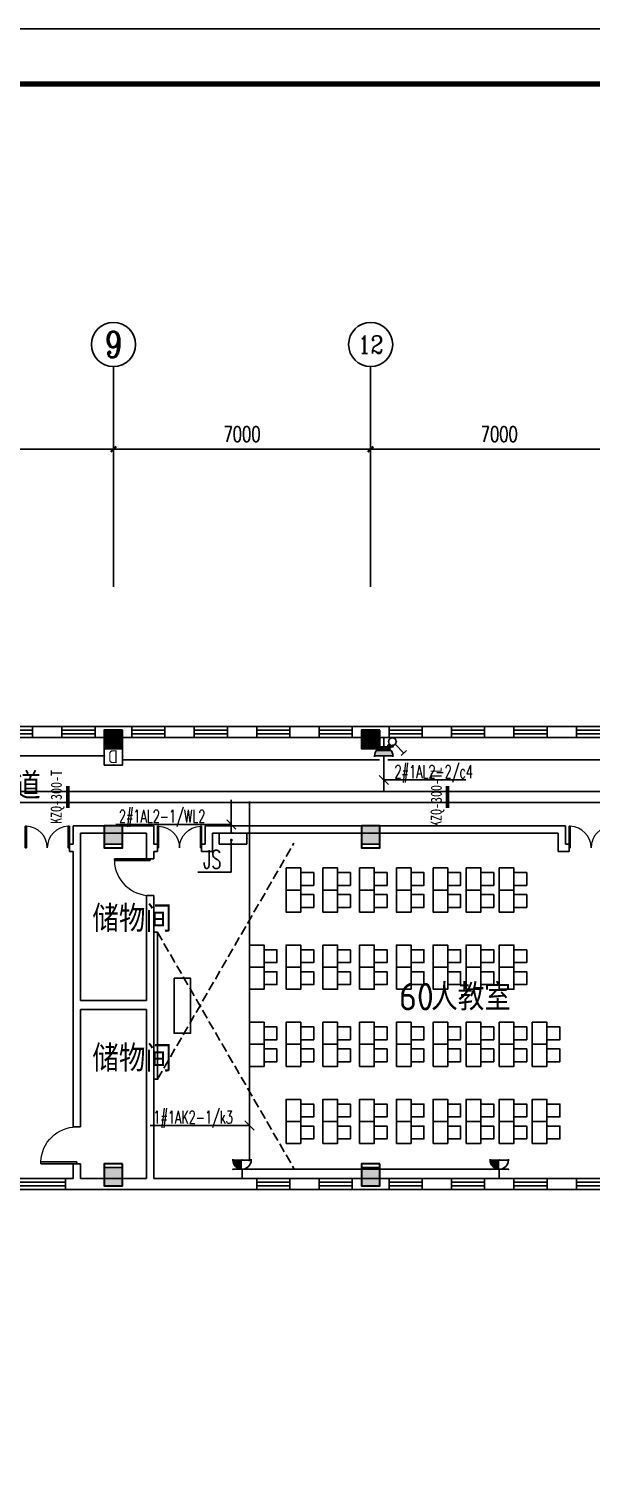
# Model space of a CAD drawing. Extents: x 0 to 302064749, y -59725395 to 1524223.
# Drawn here: x 2085308 to 2100608, y 1356080 to 1395423 of the extents above; entities that cross this region are included whole.
import ezdxf
from ezdxf.enums import TextEntityAlignment as Align

# ---------------------------------------------------------------- set-up
doc = ezdxf.new("R2010")
doc.units = 0
doc.header["$LTSCALE"] = 1000
doc.linetypes.add('DASH', pattern=[0.35, 0.25, -0.1])
for name, color, linetype in [('0-底图', 7, 'Continuous'), ('AXIS', 3, 'Continuous'), ('AXIS_TEXT', 7, 'Continuous'), ('BTTK', 7, 'Continuous'), ('CABLETRAY', 4, 'Continuous'), ('COLU', 7, 'Continuous'), ('COLU_HATCH', 251, 'Continuous'), ('DIM-照明', 3, 'Continuous'), ('DOOR_FIRE', 4, 'Continuous'), ('EQUIP-插座', 3, 'Continuous'), ('EQUIP-消防', 3, 'Continuous'), ('EQUIP-照明', 3, 'Continuous'), ('EQUIP-箱柜', 3, 'Continuous'), ('PUB_TEXT', 7, 'Continuous'), ('PUB_TITLE', 4, 'Continuous'), ('TEL_LEAD', 3, 'Continuous'), ('TEXT', 7, 'Continuous'), ('WALL', 2, 'Continuous'), ('WINDOW', 4, 'Continuous'), ('WIRE-照明', 6, 'Continuous'), ('家具', 8, 'Continuous'), ('抗震支吊架', 2, 'Continuous'), ('排水', 153, 'Continuous')]:
    doc.layers.add(name, color=color, linetype=linetype)
doc.layers.add('砼柱', color=2, linetype='Continuous', lineweight=35)
doc.styles.add('_TCH_AXIS', font='COMPLEX', dxfattribs={"bigfont": 'GBCBIG'})
doc.styles.add('_TEL_DIM', font='simplex.shx', dxfattribs={"width": 0.8, "height": 3.5, "bigfont": 'gbcbig.shx'})
doc.styles.add('A_DIM_T3', font='simplex.shx', dxfattribs={"width": 0.7, "bigfont": 'gbcbig.shx'})
doc.styles.add('COMPLEX', font='COMPLEX')
doc.styles.add('HZ(TK)', font='geniso.shx', dxfattribs={"width": 0.9, "bigfont": 'hztxt.shx'})
doc.styles.add('kzcad', font='', dxfattribs={"width": 0.8})
doc.styles.get("Standard").update_dxf_attribs({"font": 'geniso.shx', "bigfont": 'hztxt.shx'})
doc.styles.get('kzcad').set_extended_font_data('SimSun')
doc.dimstyles.new('_TCH_ARCH&&150', dxfattribs={"dimtxt": 420, "dimasz": 150, "dimexe": 375, "dimexo": 450, "dimgap": 202.5, "dimtad": 1, "dimdec": 0, "dimzin": 0, "dimdsep": 46, "dimtxsty": 'A_DIM_T3', "dimblk": 'ARCHTICK', "dimcen": 0.09, "dimclrt": 7, "dimazin": 2, "dimtfac": 1, "dimtdec": 0, "dimtix": 1, "dimtmove": 2, "dimatfit": 3, "dimfxl": 150, "dimtolj": 1, "dimtzin": 0, "dimarcsym": 0})

# ---------------------------------------------------------------- blocks, each defined once
blk = doc.blocks.new('vhtemplate_2020年新竖式图框_A0')
at = {"layer": 'PUB_TITLE', "color": 7}
blk.add_lwpolyline([(0, 0), (1189, 0), (1189, 841), (0, 841)], close=True, dxfattribs=at)
at = {"layer": 'PUB_TITLE', "const_width": 1}
blk.add_lwpolyline([(25, 10), (1179, 10), (1179, 831), (25, 831)], close=True, dxfattribs=at)
at = {"layer": 'BTTK', "color": 4, "style": 'HZ(TK)', "width": 0.9}
for tag, p in [('合作单位', (1144, 743.5)), ('建设单位', (1144, 209.5)), ('工程名称', (1144, 176.5)), ('子项名称', (1154, 160)), ('图纸名称', (1144, 141))]:
    blk.add_attdef(tag, text='', height=3.5, dxfattribs=at).set_placement(p, align=Align.MIDDLE_CENTER)
for tag, p in [('注册证书号', (1156.5, 309.01)), ('注册印章号', (1156.5, 301.01)), ('设计号', (1154, 193)), ('图别', (1137.75, 34)), ('图号', (1170.25, 34)), ('版本号', (1137.75, 26)), ('日期', (1170.25, 26))]:
    blk.add_attdef(tag, text='', height=3.5, dxfattribs=at).set_placement(p, align=Align.MIDDLE)
blk = doc.blocks.new('$equip$00001239')
for p, q in [((-0.5, 1.05), (-0.5, 1)), ((0.5, 1), (-0.5, 1)), ((0.5, 1.05), (0.5, 1)), ((0.5, 0.5), (-0.5, 0.5)), ((0, 0.5), (0, 0))]:
    blk.add_line(p, q)
blk.add_arc((0, 1), 0.5, 180, 0)
for points in [[(0, 0.75), (-0.433, 0.75), (0, 1), (-0.5, 1)], [(0, 0.567), (-0.25, 0.567), (0, 0.75), (-0.433, 0.75)], [(0, 0.5), (0, 0.5), (0, 0.567), (-0.25, 0.567)]]:
    blk.add_solid(points)
at = {"layer": 'EQUIP-照明'}
for p in [(0, 1), (-0.5, 0.5), (0, 0), (0.5, 0.5)]:
    blk.add_point(p, dxfattribs=at)
at = {"layer": 'EQUIP-照明', "flags": 9}
blk.add_attdef('A', (0, 0), '', height=0.00002, dxfattribs=at)
blk = doc.blocks.new('$equip$00002755')
for p, q in [((0.5, 0.5), (-0.5, 0.5)), ((-0.5, 0.5), (-0.5, -0.5)), ((0.5, -0.5), (0.5, 0.5)), ((-0.5, -0.5), (0.5, -0.5))]:
    blk.add_line(p, q)
at = {"const_width": 0.04}
blk.add_lwpolyline([(-0.5, 0.5), (0.5, 0.5), (0.5, -0.5), (-0.5, -0.5), (-0.5, 0.5), (0.5, 0.5)], dxfattribs=at)
for p in [(-0.5, 0), (0, 0.5), (0.5, 0), (-0.027, -0.5)]:
    blk.add_point(p)
at = {"color": 7}
blk.add_attdef('$TEXT$', text='', height=0.4, dxfattribs=at).set_placement((0.026, -0.008), align=Align.MIDDLE_CENTER)
at = {"color": 7, "flags": 1}
for tag, height, p in [('A', 0.00002, (0, 0)), ('B', 0.4, (0.755, -0.254))]:
    blk.add_attdef(tag, text='', height=height, dxfattribs=at).set_placement(p, align=Align.MIDDLE_CENTER)
blk = doc.blocks.new('js')
at = {"layer": '家具', "linetype": 'DASH'}
for points in [[(569568, 805988), (573281, 812418)], [(569568, 809988), (573281, 803558)]]:
    blk.add_lwpolyline(points, dxfattribs=at)
at = {"layer": '家具'}
for points in [[(573068, 811738), (573068, 811138), (573468, 811138), (573468, 811738)], [(574068, 811738), (574068, 811138), (574468, 811138), (574468, 811738)], [(575068, 811738), (575068, 811138), (575468, 811138), (575468, 811738)], [(576068, 811738), (576068, 811138), (576468, 811138), (576468, 811738)], [(577068, 811738), (577068, 811138), (577468, 811138), (577468, 811738)], [(577968, 811738), (577968, 811138), (578368, 811138), (578368, 811738)], [(578868, 811738), (578868, 811138), (579268, 811138), (579268, 811738)], [(573468, 811613), (573468, 811263), (573818, 811263), (573818, 811613)], [(574468, 811613), (574468, 811263), (574818, 811263), (574818, 811613)], [(575468, 811613), (575468, 811263), (575818, 811263), (575818, 811613)], [(576468, 811613), (576468, 811263), (576818, 811263), (576818, 811613)], [(577468, 811613), (577468, 811263), (577818, 811263), (577818, 811613)], [(578368, 811613), (578368, 811263), (578718, 811263), (578718, 811613)], [(579268, 811613), (579268, 811263), (579618, 811263), (579618, 811613)], [(573068, 811138), (573068, 810538), (573468, 810538), (573468, 811138)], [(573468, 811013), (573468, 810663), (573818, 810663), (573818, 811013)], [(574068, 811138), (574068, 810538), (574468, 810538), (574468, 811138)], [(574468, 811013), (574468, 810663), (574818, 810663), (574818, 811013)], [(575068, 811138), (575068, 810538), (575468, 810538), (575468, 811138)], [(575468, 811013), (575468, 810663), (575818, 810663), (575818, 811013)], [(576068, 811138), (576068, 810538), (576468, 810538), (576468, 811138)], [(576468, 811013), (576468, 810663), (576818, 810663), (576818, 811013)], [(577068, 811138), (577068, 810538), (577468, 810538), (577468, 811138)], [(577468, 811013), (577468, 810663), (577818, 810663), (577818, 811013)], [(577968, 811138), (577968, 810538), (578368, 810538), (578368, 811138)], [(578368, 811013), (578368, 810663), (578718, 810663), (578718, 811013)], [(578868, 811138), (578868, 810538), (579268, 810538), (579268, 811138)], [(579268, 811013), (579268, 810663), (579618, 810663), (579618, 811013)], [(569468, 805988), (569468, 809988), (569568, 809988), (569568, 805988)], [(572068, 809038), (572068, 809638), (572468, 809638), (572468, 809038)], [(572468, 809163), (572468, 809513), (572818, 809513), (572818, 809163)], [(573068, 809038), (573068, 809638), (573468, 809638), (573468, 809038)], [(573468, 809163), (573468, 809513), (573818, 809513), (573818, 809163)], [(574068, 809038), (574068, 809638), (574468, 809638), (574468, 809038)], [(574468, 809163), (574468, 809513), (574818, 809513), (574818, 809163)], [(575068, 809038), (575068, 809638), (575468, 809638), (575468, 809038)], [(575468, 809163), (575468, 809513), (575818, 809513), (575818, 809163)], [(576068, 809038), (576068, 809638), (576468, 809638), (576468, 809038)], [(576468, 809163), (576468, 809513), (576818, 809513), (576818, 809163)], [(577068, 809038), (577068, 809638), (577468, 809638), (577468, 809038)], [(577468, 809163), (577468, 809513), (577818, 809513), (577818, 809163)], [(577968, 809038), (577968, 809638), (578368, 809638), (578368, 809038)], [(578368, 809163), (578368, 809513), (578718, 809513), (578718, 809163)], [(578868, 809038), (578868, 809638), (579268, 809638), (579268, 809038)], [(579268, 809163), (579268, 809513), (579618, 809513), (579618, 809163)], [(572068, 808438), (572068, 809038), (572468, 809038), (572468, 808438)], [(572468, 808563), (572468, 808913), (572818, 808913), (572818, 808563)], [(573068, 808438), (573068, 809038), (573468, 809038), (573468, 808438)], [(573468, 808563), (573468, 808913), (573818, 808913), (573818, 808563)], [(574068, 808438), (574068, 809038), (574468, 809038), (574468, 808438)], [(574468, 808563), (574468, 808913), (574818, 808913), (574818, 808563)], [(575068, 808438), (575068, 809038), (575468, 809038), (575468, 808438)], [(575468, 808563), (575468, 808913), (575818, 808913), (575818, 808563)], [(576068, 808438), (576068, 809038), (576468, 809038), (576468, 808438)], [(576468, 808563), (576468, 808913), (576818, 808913), (576818, 808563)], [(577068, 808438), (577068, 809038), (577468, 809038), (577468, 808438)], [(577468, 808563), (577468, 808913), (577818, 808913), (577818, 808563)], [(577968, 808438), (577968, 809038), (578368, 809038), (578368, 808438)], [(578368, 808563), (578368, 808913), (578718, 808913), (578718, 808563)], [(578868, 808438), (578868, 809038), (579268, 809038), (579268, 808438)], [(579268, 808563), (579268, 808913), (579618, 808913), (579618, 808563)], [(570018, 808738), (570468, 808738), (570468, 807238), (570018, 807238)], [(572068, 806938), (572068, 807538), (572468, 807538), (572468, 806938)], [(572468, 807063), (572468, 807413), (572818, 807413), (572818, 807063)], [(573068, 806938), (573068, 807538), (573468, 807538), (573468, 806938)], [(573468, 807063), (573468, 807413), (573818, 807413), (573818, 807063)], [(574068, 806938), (574068, 807538), (574468, 807538), (574468, 806938)], [(574468, 807063), (574468, 807413), (574818, 807413), (574818, 807063)], [(575068, 806938), (575068, 807538), (575468, 807538), (575468, 806938)], [(575468, 807063), (575468, 807413), (575818, 807413), (575818, 807063)], [(576068, 806938), (576068, 807538), (576468, 807538), (576468, 806938)], [(576468, 807063), (576468, 807413), (576818, 807413), (576818, 807063)], [(577068, 806938), (577068, 807538), (577468, 807538), (577468, 806938)], [(577468, 807063), (577468, 807413), (577818, 807413), (577818, 807063)], [(577968, 806938), (577968, 807538), (578368, 807538), (578368, 806938)], [(578368, 807063), (578368, 807413), (578718, 807413), (578718, 807063)], [(578868, 806938), (578868, 807538), (579268, 807538), (579268, 806938)], [(579268, 807063), (579268, 807413), (579618, 807413), (579618, 807063)], [(579768, 806938), (579768, 807538), (580168, 807538), (580168, 806938)], [(580168, 807063), (580168, 807413), (580518, 807413), (580518, 807063)], [(572068, 806338), (572068, 806938), (572468, 806938), (572468, 806338)], [(573068, 806338), (573068, 806938), (573468, 806938), (573468, 806338)], [(574068, 806338), (574068, 806938), (574468, 806938), (574468, 806338)], [(575068, 806338), (575068, 806938), (575468, 806938), (575468, 806338)], [(576068, 806338), (576068, 806938), (576468, 806938), (576468, 806338)], [(577068, 806338), (577068, 806938), (577468, 806938), (577468, 806338)], [(577968, 806338), (577968, 806938), (578368, 806938), (578368, 806338)], [(578868, 806338), (578868, 806938), (579268, 806938), (579268, 806338)], [(579768, 806338), (579768, 806938), (580168, 806938), (580168, 806338)], [(572468, 806463), (572468, 806813), (572818, 806813), (572818, 806463)], [(573468, 806463), (573468, 806813), (573818, 806813), (573818, 806463)], [(574468, 806463), (574468, 806813), (574818, 806813), (574818, 806463)], [(575468, 806463), (575468, 806813), (575818, 806813), (575818, 806463)], [(576468, 806463), (576468, 806813), (576818, 806813), (576818, 806463)], [(577468, 806463), (577468, 806813), (577818, 806813), (577818, 806463)], [(578368, 806463), (578368, 806813), (578718, 806813), (578718, 806463)], [(579268, 806463), (579268, 806813), (579618, 806813), (579618, 806463)], [(580168, 806463), (580168, 806813), (580518, 806813), (580518, 806463)], [(573068, 804838), (573068, 805438), (573468, 805438), (573468, 804838)], [(574068, 804838), (574068, 805438), (574468, 805438), (574468, 804838)], [(575068, 804838), (575068, 805438), (575468, 805438), (575468, 804838)], [(576068, 804838), (576068, 805438), (576468, 805438), (576468, 804838)], [(577068, 804838), (577068, 805438), (577468, 805438), (577468, 804838)], [(577968, 804838), (577968, 805438), (578368, 805438), (578368, 804838)], [(578868, 804838), (578868, 805438), (579268, 805438), (579268, 804838)], [(579768, 804838), (579768, 805438), (580168, 805438), (580168, 804838)], [(573468, 804963), (573468, 805313), (573818, 805313), (573818, 804963)], [(574468, 804963), (574468, 805313), (574818, 805313), (574818, 804963)], [(575468, 804963), (575468, 805313), (575818, 805313), (575818, 804963)], [(576468, 804963), (576468, 805313), (576818, 805313), (576818, 804963)], [(577468, 804963), (577468, 805313), (577818, 805313), (577818, 804963)], [(578368, 804963), (578368, 805313), (578718, 805313), (578718, 804963)], [(579268, 804963), (579268, 805313), (579618, 805313), (579618, 804963)], [(580168, 804963), (580168, 805313), (580518, 805313), (580518, 804963)], [(573068, 804238), (573068, 804838), (573468, 804838), (573468, 804238)], [(573468, 804363), (573468, 804713), (573818, 804713), (573818, 804363)], [(574068, 804238), (574068, 804838), (574468, 804838), (574468, 804238)], [(574468, 804363), (574468, 804713), (574818, 804713), (574818, 804363)], [(575068, 804238), (575068, 804838), (575468, 804838), (575468, 804238)], [(575468, 804363), (575468, 804713), (575818, 804713), (575818, 804363)], [(576068, 804238), (576068, 804838), (576468, 804838), (576468, 804238)], [(576468, 804363), (576468, 804713), (576818, 804713), (576818, 804363)], [(577068, 804238), (577068, 804838), (577468, 804838), (577468, 804238)], [(577468, 804363), (577468, 804713), (577818, 804713), (577818, 804363)], [(577968, 804238), (577968, 804838), (578368, 804838), (578368, 804238)], [(578368, 804363), (578368, 804713), (578718, 804713), (578718, 804363)], [(578868, 804238), (578868, 804838), (579268, 804838), (579268, 804238)], [(579268, 804363), (579268, 804713), (579618, 804713), (579618, 804363)], [(579768, 804238), (579768, 804838), (580168, 804838), (580168, 804238)], [(580168, 804363), (580168, 804713), (580518, 804713), (580518, 804363)]]:
    blk.add_lwpolyline(points, close=True, dxfattribs=at)
blk = doc.blocks.new('ng')
at = {"layer": '排水'}
for p, q in [((345991, 781358), (346091, 781358)), ((346041, 781408), (346041, 781308))]:
    blk.add_line(p, q, dxfattribs=at)
blk.add_circle((346041, 781358), 50, dxfattribs=at)
blk = doc.blocks.new('222222')
at = {"layer": 'COLU_HATCH'}
h = blk.add_hatch(color=256, dxfattribs=at)
h.dxf.hatch_style = 1
h.paths.add_polyline_path([(1271317, 1114141), (1271317, 1114591), (1270867, 1114591), (1270867, 1114141)])
h = blk.add_hatch(color=256, dxfattribs=at)
h.dxf.hatch_style = 1
h.paths.add_polyline_path([(1278317, 1114141), (1278317, 1114591), (1277867, 1114591), (1277867, 1114141)])
h = blk.add_hatch(color=256, dxfattribs=at)
h.dxf.hatch_style = 1
h.paths.add_polyline_path([(1271342, 1111491), (1271342, 1111991), (1270842, 1111991), (1270842, 1111491)])
h = blk.add_hatch(color=256, dxfattribs=at)
h.dxf.hatch_style = 1
h.paths.add_polyline_path([(1278342, 1111491), (1278342, 1111991), (1277842, 1111991), (1277842, 1111491)])
h = blk.add_hatch(color=256, dxfattribs=at)
h.dxf.hatch_style = 1
h.paths.add_polyline_path([(1271342, 1102191), (1271342, 1102691), (1270842, 1102691), (1270842, 1102191)])
h = blk.add_hatch(color=256, dxfattribs=at)
h.dxf.hatch_style = 1
h.paths.add_polyline_path([(1278342, 1102191), (1278342, 1102691), (1277842, 1102691), (1277842, 1102191)])
at = {"layer": 'COLU'}
for points in [[(1271317, 1114141), (1271317, 1114591), (1270867, 1114591), (1270867, 1114141)], [(1278317, 1114141), (1278317, 1114591), (1277867, 1114591), (1277867, 1114141)], [(1271342, 1111491), (1271342, 1111991), (1270842, 1111991), (1270842, 1111491)], [(1278342, 1111491), (1278342, 1111991), (1277842, 1111991), (1277842, 1111491)], [(1271342, 1102191), (1271342, 1102691), (1270842, 1102691), (1270842, 1102191)], [(1278342, 1102191), (1278342, 1102691), (1277842, 1102691), (1277842, 1102191)]]:
    blk.add_lwpolyline(points, close=True, dxfattribs=at)
blk = doc.blocks.new('_AXISO')
blk.add_circle((0, 0), 0.5)
at = {"layer": 'AXIS_TEXT', "style": 'COMPLEX', "width": 1.041667}
blk.add_attdef('A', text='', height=0.56, dxfattribs=at).set_placement((-0.25, -0.28), (0.25, -0.28), align=Align.FIT)
blk = doc.blocks.new('sad')
at = {"layer": '砼柱', "lineweight": 35}
for points in [[(2849458, 591356), (2848958, 591356), (2848958, 590856), (2849458, 590856)], [(2856458, 591356), (2855958, 591356), (2855958, 590856), (2856458, 590856)], [(2849458, 588756), (2848958, 588756), (2848958, 588156), (2849458, 588156)], [(2856458, 588756), (2855958, 588756), (2855958, 588156), (2856458, 588156)], [(2849458, 579556), (2848958, 579556), (2848958, 578956), (2849458, 578956)], [(2856458, 579556), (2855958, 579556), (2855958, 578956), (2856458, 578956)]]:
    blk.add_lwpolyline(points, close=True, dxfattribs=at)
blk = doc.blocks.new('A$C70683537')
at = {"layer": 'TEXT'}
blk.add_blockref('sad', (-2821208, -503056), dxfattribs=at)
blk = doc.blocks.new('_ArchTick')
at = {"color": 0, "linetype": 'ByBlock', "const_width": 0.4}
blk.add_lwpolyline([(-0.5, -0.5), (0.5, 0.5)], dxfattribs=at)
blk = doc.blocks.new('*D864')
at = {"layer": 'AXIS', "color": 0, "lineweight": -2, "transparency": 16777216}
for p, q in [((1083211, -98243), (1083211, -94568)), ((1090211, -98243), (1090211, -94568)), ((1083211, -94943), (1090211, -94943))]:
    blk.add_line(p, q, dxfattribs=at)
at = {"layer": 'Defpoints', "color": 0, "transparency": 16777216}
for p in [(1090211, -94943), (1083211, -98693), (1090211, -98693)]:
    blk.add_point(p, dxfattribs=at)
at = {"layer": 'AXIS', "color": 0, "lineweight": -2, "transparency": 16777216, "xscale": 150, "yscale": 150, "zscale": 150, "rotation": 180}
blk.add_blockref('_ArchTick', (1083211, -94943), dxfattribs=at)
at = {"layer": 'AXIS', "color": 0, "lineweight": -2, "transparency": 16777216, "xscale": 150, "yscale": 150, "zscale": 150}
blk.add_blockref('_ArchTick', (1090211, -94943), dxfattribs=at)
at = {"layer": 'AXIS', "color": 7, "transparency": 16777216, "insert": (1086711, -94531), "char_height": 420, "attachment_point": 5, "style": 'A_DIM_T3'}
blk.add_mtext('\\A1;7000', dxfattribs=at)
blk = doc.blocks.new('*D865')
at = {"layer": 'AXIS', "color": 0, "lineweight": -2, "transparency": 16777216}
for p, q in [((1090211, -98243), (1090211, -94568)), ((1097211, -98243), (1097211, -94568)), ((1090211, -94943), (1097211, -94943))]:
    blk.add_line(p, q, dxfattribs=at)
at = {"layer": 'Defpoints', "color": 0, "transparency": 16777216}
for p in [(1097211, -94943), (1090211, -98693), (1097211, -98693)]:
    blk.add_point(p, dxfattribs=at)
at = {"layer": 'AXIS', "color": 0, "lineweight": -2, "transparency": 16777216, "xscale": 150, "yscale": 150, "zscale": 150, "rotation": 180}
blk.add_blockref('_ArchTick', (1090211, -94943), dxfattribs=at)
at = {"layer": 'AXIS', "color": 0, "lineweight": -2, "transparency": 16777216, "xscale": 150, "yscale": 150, "zscale": 150}
blk.add_blockref('_ArchTick', (1097211, -94943), dxfattribs=at)
at = {"layer": 'AXIS', "color": 7, "transparency": 16777216, "insert": (1093711, -94531), "char_height": 420, "attachment_point": 5, "style": 'A_DIM_T3'}
blk.add_mtext('\\A1;7000', dxfattribs=at)
blk = doc.blocks.new('*D866')
at = {"layer": 'AXIS', "color": 0, "lineweight": -2, "transparency": 16777216}
for p, q in [((1097211, -98243), (1097211, -94568)), ((1104211, -98243), (1104211, -94568)), ((1097211, -94943), (1104211, -94943))]:
    blk.add_line(p, q, dxfattribs=at)
at = {"layer": 'Defpoints', "color": 0, "transparency": 16777216}
for p in [(1104211, -94943), (1097211, -98693), (1104211, -98693)]:
    blk.add_point(p, dxfattribs=at)
at = {"layer": 'AXIS', "color": 0, "lineweight": -2, "transparency": 16777216, "xscale": 150, "yscale": 150, "zscale": 150, "rotation": 180}
blk.add_blockref('_ArchTick', (1097211, -94943), dxfattribs=at)
at = {"layer": 'AXIS', "color": 0, "lineweight": -2, "transparency": 16777216, "xscale": 150, "yscale": 150, "zscale": 150}
blk.add_blockref('_ArchTick', (1104211, -94943), dxfattribs=at)
at = {"layer": 'AXIS', "color": 7, "transparency": 16777216, "insert": (1100711, -94531), "char_height": 420, "attachment_point": 5, "style": 'A_DIM_T3'}
blk.add_mtext('\\A1;7000', dxfattribs=at)
blk = doc.blocks.new('$DorLib2D$00000001')
for p, q in [((0.45, 0.975), (0.5, 0.975)), ((0.45, 0), (0.45, 0.975)), ((0.5, 0), (0.5, 0.975)), ((0.5, 0), (0.45, 0))]:
    blk.add_line(p, q)
at = {"lineweight": 13}
blk.add_arc((0.475, 0), 0.975, 91.4693, 180, dxfattribs=at)
blk = doc.blocks.new('$WINLIB2D$00000001')
at = {"color": 0}
for points in [[(-0.5, 0.5), (-0.5, -0.5)], [(-0.5, 0.5), (0.5, 0.5)], [(0.5, -0.5), (0.5, 0.5)], [(0.5, 0.167), (-0.5, 0.167)], [(0.5, -0.167), (-0.5, -0.167)], [(-0.5, -0.5), (0.5, -0.5)]]:
    blk.add_lwpolyline(points, dxfattribs=at)
blk = doc.blocks.new('$DorLib2D$00000002')
for p, q in [((-0.5, 0), (-0.5, 0.4875)), ((-0.475, 0.4875), (-0.5, 0.4875)), ((-0.475, 0), (-0.475, 0.4875)), ((0.475, 0), (0.475, 0.4875)), ((0.475, 0.4875), (0.5, 0.4875)), ((0.5, 0), (0.5, 0.4875)), ((-0.5, 0), (-0.475, 0)), ((0.5, 0), (0.475, 0))]:
    blk.add_line(p, q)
at = {"lineweight": 13}
for centre, start, end in [((-0.4875, 0), 0, 88.53072), ((0.4875, 0), 91.46928, 180)]:
    blk.add_arc(centre, 0.4875, start, end, dxfattribs=at)
blk = doc.blocks.new('$equip$00002928')
for p, q in [((-0.75, 0.6), (-0.75, 0)), ((0.75, 0.6), (-0.75, 0.6)), ((0.75, 0), (0.75, 0.6)), ((-0.75, 0), (0.75, 0))]:
    blk.add_line(p, q)
at = {"const_width": 0.04}
blk.add_lwpolyline([(-0.75, 0.6), (-0.75, 0), (0.75, 0), (0.75, 0.6), (-0.75, 0.6), (-0.75, 0)], dxfattribs=at)
for p in [(-0.75, 0.3), (0, 0.6), (0.75, 0.3), (0, 0)]:
    blk.add_point(p)
at = {"color": 7, "style": '_TEL_DIM', "flags": 1}
for tag in ['A', 'REMARK']:
    blk.add_attdef(tag, text='', height=0.00002, dxfattribs=at).set_placement((0, 0), align=Align.MIDDLE_CENTER)
blk = doc.blocks.new('$equip$00001764')
for p, q in [((-0.5, 1.05), (-0.5, 1)), ((-0.5, 1), (0.5, 1)), ((0.5, 1.05), (0.5, 1)), ((0.5, 0.5), (-0.5, 0.5)), ((0, 0.5), (0, 0))]:
    blk.add_line(p, q)
blk.add_arc((0, 1), 0.5, 180, 0)
for p in [(-0.5, 0.5), (0, 0), (0.5, 0.5)]:
    blk.add_point(p)
for points in [[(0.433, 0.75), (-0.433, 0.75), (0.5, 1), (-0.5, 1)], [(0.25, 0.567), (-0.25, 0.567), (0.433, 0.75), (-0.433, 0.75)], [(0, 0.5), (0, 0.5), (0.25, 0.567), (-0.25, 0.567)]]:
    blk.add_solid(points)
at = {"color": 7, "style": '_TEL_DIM'}
blk.add_attdef('$TEXT$', text='', height=0.4, dxfattribs=at).set_placement((0.303, 0.211), align=Align.MIDDLE_CENTER)
at = {"color": 7, "style": '_TEL_DIM', "flags": 1}
blk.add_attdef('A', text='', height=0.00002, dxfattribs=at).set_placement((0, 0), align=Align.MIDDLE_CENTER)
blk = doc.blocks.new('$equip$00002327')
for p, q in [((0.147, 0.356), (0.625, 0.833)), ((0.484, 0.975), (0.766, 0.692))]:
    blk.add_line(p, q)
blk.add_circle((0, 0.208), 0.208)
for p in [(-0.208, 0.208), (0, 0.417), (0, 0), (0.208, 0.208)]:
    blk.add_point(p)
at = {"color": 7, "flags": 1}
blk.add_attdef('A', text='', height=0.00002, dxfattribs=at).set_placement((0, 0), align=Align.MIDDLE_CENTER)
blk = doc.blocks.new('jgfjh')
at = {"layer": 'AXIS'}
for p, q in [((1090211.3, -98693.4), (1090211.3, -92693.4)), ((1097211.3, -98693.4), (1097211.3, -92693.4))]:
    blk.add_line(p, q, dxfattribs=at)
at = {"layer": 'WALL'}
for p, q in [((1088811.3, -102493.4), (1088011.3, -102493.4)), ((1088011.3, -102493.4), (1088011.3, -102793.4)), ((1088811.3, -102793.4), (1088811.3, -102493.4)), ((1090711.3, -102493.4), (1089711.3, -102493.4)), ((1089711.3, -102493.4), (1089711.3, -102793.4)), ((1090711.3, -102793.4), (1090711.3, -102493.4)), ((1092411.3, -102493.4), (1091611.3, -102493.4)), ((1091611.3, -102493.4), (1091611.3, -102793.4)), ((1092411.3, -102793.4), (1092411.3, -102493.4)), ((1094111.3, -102493.4), (1093311.3, -102493.4)), ((1093311.3, -102493.4), (1093311.3, -102793.4)), ((1094111.3, -102793.4), (1094111.3, -102493.4)), ((1095811.3, -102493.4), (1095011.3, -102493.4)), ((1095011.3, -102493.4), (1095011.3, -102793.4)), ((1095811.3, -102793.4), (1095811.3, -102493.4)), ((1097711.3, -102493.4), (1096711.3, -102493.4)), ((1096711.3, -102493.4), (1096711.3, -102793.4)), ((1097711.3, -102793.4), (1097711.3, -102493.4)), ((1099411.3, -102493.4), (1098611.3, -102493.4)), ((1098611.3, -102493.4), (1098611.3, -102793.4)), ((1099411.3, -102793.4), (1099411.3, -102493.4)), ((1101111.3, -102493.4), (1100311.3, -102493.4)), ((1100311.3, -102493.4), (1100311.3, -102793.4)), ((1101111.3, -102793.4), (1101111.3, -102493.4)), ((1102811.3, -102493.4), (1102011.3, -102493.4)), ((1102011.3, -102493.4), (1102011.3, -102793.4)), ((1102811.3, -102793.4), (1102811.3, -102493.4)), ((1088011.3, -102793.4), (1088811.3, -102793.4)), ((1089711.3, -102793.4), (1090711.3, -102793.4)), ((1091611.3, -102793.4), (1092411.3, -102793.4)), ((1093311.3, -102793.4), (1094111.3, -102793.4)), ((1095011.3, -102793.4), (1095811.3, -102793.4)), ((1096711.3, -102793.4), (1097711.3, -102793.4)), ((1098611.3, -102793.4), (1099411.3, -102793.4)), ((1100311.3, -102793.4), (1101111.3, -102793.4)), ((1102011.3, -102793.4), (1102811.3, -102793.4)), ((1089111.3, -105193.4), (1091311.3, -105193.4)), ((1089111.3, -105193.4), (1089111.3, -105693.4)), ((1089311.3, -105393.4), (1091111.3, -105393.4)), ((1089311.3, -105393.4), (1089311.3, -105793.4)), ((1091111.3, -105393.4), (1091111.3, -105793.4)), ((1091311.3, -105193.4), (1091311.3, -105693.4)), ((1092711.3, -105193.4), (1102511.3, -105193.4)), ((1092711.3, -105193.4), (1092711.3, -105693.4)), ((1092911.3, -105393.4), (1102311.3, -105393.4)), ((1092911.3, -105393.4), (1092911.3, -105893.4)), ((1102311.3, -105393.4), (1102311.3, -105893.4)), ((1102511.3, -105193.4), (1102511.3, -105693.4)), ((1089111.3, -105693.4), (1089011.3, -105693.4)), ((1089011.3, -105693.4), (1089011.3, -105893.4)), ((1089311.3, -105793.4), (1089311.3, -109954.8)), ((1091111.3, -105793.4), (1091111.3, -106093.4)), ((1091411.3, -105693.4), (1091311.3, -105693.4)), ((1091411.3, -105893.4), (1091411.3, -105693.4)), ((1092711.3, -105693.4), (1092611.3, -105693.4)), ((1092611.3, -105693.4), (1092611.3, -105893.4)), ((1102611.3, -105693.4), (1102511.3, -105693.4)), ((1102611.3, -105893.4), (1102611.3, -105693.4)), ((1089011.3, -105893.4), (1089111.3, -105893.4)), ((1089111.3, -105893.4), (1089111.3, -110094.8)), ((1091111.3, -106093.4), (1091311.3, -106093.4)), ((1091311.3, -105893.4), (1091411.3, -105893.4)), ((1091311.3, -106093.4), (1091311.3, -105893.4)), ((1092611.3, -105893.4), (1092911.3, -105893.4)), ((1102311.3, -105893.4), (1102611.3, -105893.4)), ((1091311.3, -107093.4), (1091111.3, -107093.4)), ((1091111.3, -107093.4), (1091111.3, -109954.8)), ((1091311.3, -110094.8), (1091311.3, -107093.4)), ((1089111.3, -110094.8), (1089111.3, -113393.4)), ((1089311.3, -109954.8), (1091111.3, -109954.8)), ((1091311.3, -110094.8), (1091311.3, -114793.4)), ((1089311.3, -110194.8), (1091111.3, -110194.8)), ((1089311.3, -113393.4), (1089311.3, -110194.8)), ((1091111.3, -110194.8), (1091111.3, -114793.4)), ((1089111.3, -113393.4), (1089311.3, -113393.4)), ((1089311.3, -114393.4), (1089111.3, -114393.4)), ((1089111.3, -114393.4), (1089111.3, -114793.4)), ((1089311.3, -114793.4), (1089311.3, -114393.4)), ((1089111.3, -114793.4), (1088911.3, -114793.4)), ((1088911.3, -114793.4), (1088911.3, -115093.4)), ((1089311.3, -114793.4), (1091111.3, -114793.4)), ((1094111.3, -114793.4), (1091311.3, -114793.4)), ((1094111.3, -115093.4), (1094111.3, -114793.4)), ((1095811.3, -114793.4), (1095011.3, -114793.4)), ((1095011.3, -114793.4), (1095011.3, -115093.4)), ((1095811.3, -115093.4), (1095811.3, -114793.4)), ((1097711.3, -114793.4), (1096711.3, -114793.4)), ((1096711.3, -114793.4), (1096711.3, -115093.4)), ((1097711.3, -115093.4), (1097711.3, -114793.4)), ((1099411.3, -114793.4), (1098611.3, -114793.4)), ((1098611.3, -114793.4), (1098611.3, -115093.4)), ((1099411.3, -115093.4), (1099411.3, -114793.4)), ((1101111.3, -114793.4), (1100311.3, -114793.4)), ((1100311.3, -114793.4), (1100311.3, -115093.4)), ((1101111.3, -115093.4), (1101111.3, -114793.4)), ((1102811.3, -114793.4), (1102011.3, -114793.4)), ((1102011.3, -114793.4), (1102011.3, -115093.4)), ((1102811.3, -115093.4), (1102811.3, -114793.4)), ((1088911.3, -115093.4), (1089211.3, -115093.4)), ((1089211.3, -115093.4), (1091211.3, -115093.4)), ((1091211.3, -115093.4), (1094111.3, -115093.4)), ((1095011.3, -115093.4), (1095811.3, -115093.4)), ((1096711.3, -115093.4), (1097711.3, -115093.4)), ((1098611.3, -115093.4), (1099411.3, -115093.4)), ((1100311.3, -115093.4), (1101111.3, -115093.4)), ((1102011.3, -115093.4), (1102811.3, -115093.4))]:
    blk.add_line(p, q, dxfattribs=at)
for name, p in [('222222', (-180880.7, -1217184.4)), ('A$C70683537', (1062211.3, -190893.4))]:
    blk.add_blockref(name, p)
at = {"layer": 'AXIS'}
ref = blk.add_blockref('_AXISO', (1090211.3, -92093.4), dxfattribs=dict(at, xscale=1200, yscale=1200, zscale=1200))
ref.add_attrib('A', '9', dxfattribs={"layer": 'AXIS_TEXT', "height": 714.2, "style": '_TCH_AXIS', "width": 0.928571}).set_placement((1089990.2, -92450.5), (1090432.4, -92450.5), align=Align.FIT)
ref = blk.add_blockref('_AXISO', (1097211.3, -92093.4), dxfattribs=dict(at, xscale=1200, yscale=1200, zscale=1200))
ref.add_attrib('A', '12', dxfattribs={"layer": 'AXIS_TEXT', "height": 481.71, "style": '_TCH_AXIS', "width": 1.034483}).set_placement((1096867.2, -92334.3), (1097555.4, -92334.3), align=Align.FIT)
at = {"layer": 'DOOR_FIRE', "yscale": -1000, "zscale": 200}
for p, xscale, rotation in [((1091211.3, -106593.4), -1000, 269.9999999996713), ((1089211.3, -113893.4), 1000, 270.0000000003295)]:
    blk.add_blockref('$DorLib2D$00000001', p, dxfattribs=dict(at, xscale=xscale, rotation=rotation))
at = {"layer": 'WINDOW'}
for name, p, xscale, yscale, zscale, rotation in [('$WINLIB2D$00000001', (1087561.3, -102643.4), 900, -300, 300, 1.639357967310386e-08), ('$WINLIB2D$00000001', (1089261.3, -102643.4), 900, -300, 300, 1.639357967310386e-08), ('$WINLIB2D$00000001', (1091161.3, -102643.4), 900, -300, 300, 1.639357967310386e-08), ('$WINLIB2D$00000001', (1092861.3, -102643.4), 900, -300, 300, 1.639357967310386e-08), ('$WINLIB2D$00000001', (1094561.3, -102643.4), 900, -300, 300, 1.639357967310386e-08), ('$WINLIB2D$00000001', (1096261.3, -102643.4), 900, -300, 300, 1.639357967310386e-08), ('$WINLIB2D$00000001', (1098161.3, -102643.4), 900, -300, 300, 1.639357967310386e-08), ('$WINLIB2D$00000001', (1099861.3, -102643.4), 900, -300, 300, 1.639357967310386e-08), ('$WINLIB2D$00000001', (1101561.3, -102643.4), 900, -300, 300, 1.639357967310386e-08), ('$WINLIB2D$00000001', (1103261.3, -102643.4), 900, -300, 300, 1.639357967310386e-08), ('$DorLib2D$00000002', (1088411.3, -105793.4), -1200, -1200, 200, 179.9999999822117), ('$DorLib2D$00000002', (1092011.3, -105793.4), -1200, 1200, 200, 1.778833080834374e-08), ('$DorLib2D$00000002', (1103211.3, -105793.4), -1200, -1200, 200, 179.9999999822141), ('$WINLIB2D$00000001', (1088011.3, -114943.4), -1800, -300, 300, 1.581175190779049e-08), ('$WINLIB2D$00000001', (1094561.3, -114943.4), -900, 300, 300, 1.581167197173272e-08), ('$WINLIB2D$00000001', (1096261.3, -114943.4), 900, 300, 300, 1.581168984559913e-08), ('$WINLIB2D$00000001', (1098161.3, -114943.4), -900, 300, 300, 1.581167197173272e-08), ('$WINLIB2D$00000001', (1099861.3, -114943.4), 900, 300, 300, 1.581168984559913e-08), ('$WINLIB2D$00000001', (1101561.3, -114943.4), 900, 300, 300, 1.581168984559913e-08), ('$WINLIB2D$00000001', (1103261.3, -114943.4), 900, 300, 300, 1.581168984559913e-08)]:
    blk.add_blockref(name, p, dxfattribs=dict(at, xscale=xscale, yscale=yscale, zscale=zscale, rotation=rotation))
at = {"layer": '家具'}
blk.add_blockref('js', (521843.1, -918081.8), dxfattribs=at)
at = {"layer": '排水'}
blk.add_blockref('ng', (751676.2, -884393.6), dxfattribs=at)
at = {"layer": 'PUB_TEXT'}
for s, height, p in [('走道', 723.4, (1086788.3, -104471.8)), ('储物间', 723.4, (1089637.1, -108086.4)), ('60', 750, (1097983.1, -110220.5)), ('人教室', 723.4, (1098858.1, -110220.5)), ('储物间', 723.4, (1089637.1, -111889.3))]:
    blk.add_text(s, height=height, dxfattribs=at).set_placement(p)
at = {"layer": 'AXIS'}
for p1, p2, picture, middle in [((1083211.3, -98693.4), (1090211.3, -98693.4), '*D864', (1086711.3, -94530.9)), ((1090211.3, -98693.4), (1097211.3, -98693.4), '*D865', (1093711.3, -94530.9)), ((1097211.3, -98693.4), (1104211.3, -98693.4), '*D866', (1100711.3, -94530.9))]:
    dim = blk.add_aligned_dim(p1=p1, p2=p2, distance=3750, dimstyle='_TCH_ARCH&&150', dxfattribs=at)
    dim.commit()
    dim.dimension.update_dxf_attribs({"geometry": picture, "text_midpoint": middle})

msp = doc.modelspace()

# ---------------------------------------------------------------- linework, layer by layer
at = {"layer": 'CABLETRAY'}
for p, q in [((2082525, 1374663), (2117985, 1374663)), ((2117985, 1374363), (2082525, 1374363))]:
    msp.add_line(p, q, dxfattribs=at)
at = {"layer": 'DIM-照明'}
for p, q in [((2095090, 1374853), (2094843, 1375100)), ((2090940, 1373641), (2090692, 1373888)), ((2091437, 1365447), (2091189, 1365695))]:
    msp.add_line(p, q, dxfattribs=at)
for points in [[(2094966, 1374977), (2095172, 1374977)], [(2095172, 1374977), (2097199, 1374977)], [(2090332, 1373765), (2087671, 1373765)], [(2090816, 1373765), (2090332, 1373765)], [(2091013, 1365571), (2088608, 1365571)], [(2091313, 1365571), (2091013, 1365571)]]:
    msp.add_lwpolyline(points, dxfattribs=at)
at = {"layer": 'TEL_LEAD'}
for p, q in [((2090817, 1373339), (2090817, 1372465)), ((2090817, 1372465), (2089902, 1372465))]:
    msp.add_line(p, q, dxfattribs=at)
at = {"layer": 'TEL_LEAD', "const_width": 40}
msp.add_lwpolyline([(2090817, 1373359, 1), (2090817, 1373319, 1)], format="xyb", close=True, dxfattribs=at)
at = {"layer": 'WIRE-照明'}
for p, q in [((2087358, 1375630), (2080535, 1375630)), ((2094854, 1375522), (2087858, 1375522)), ((2094966, 1374663), (2094966, 1375630)), ((2114574, 1375522), (2095079, 1375522)), ((2090816, 1373530), (2090816, 1374438)), ((2091313, 1364602), (2091313, 1374387)), ((2091358, 1364380), (2097858, 1364380))]:
    msp.add_line(p, q, dxfattribs=at)
at = {"layer": '抗震支吊架', "color": 2, "const_width": 100}
for points in [[(2086363, 1374213), (2086363, 1374813)], [(2096704, 1374213), (2096704, 1374813)]]:
    msp.add_lwpolyline(points, dxfattribs=at)

# ---------------------------------------------------------------- block references
at = {"layer": '0-底图', "xscale": 150, "yscale": 150, "zscale": 150}
msp.add_blockref('vhtemplate_2020年新竖式图框_A0', (2031892, 1269273), dxfattribs=at)
at = {"layer": '0-底图'}
msp.add_blockref('jgfjh', (997397, 1478924), dxfattribs=at)
at = {"layer": 'EQUIP-插座'}
ref = msp.add_blockref('$equip$00001764', (2094966, 1376130), dxfattribs=dict(at, xscale=500, yscale=500, zscale=500, rotation=180))
ref.add_attrib('$TEXT$', 'F', dxfattribs={"layer": '0', "color": 7, "height": 200, "style": '_TEL_DIM'}).set_placement((2094815, 1376025), align=Align.MIDDLE_CENTER)
at = {"layer": 'EQUIP-插座', "xscale": 500, "yscale": 500, "zscale": 500}
for p in [(2091108, 1364130), (2098108, 1364130)]:
    msp.add_blockref('$equip$00001239', p, dxfattribs=at)
at = {"layer": 'EQUIP-消防', "ltscale": 5}
ref = msp.add_blockref('$equip$00002755', (2087608, 1375630), dxfattribs=dict(at, xscale=500, yscale=500, zscale=500, rotation=180))
ref.add_attrib('$TEXT$', 'D', dxfattribs={"layer": '0', "color": 7, "height": 350, "rotation": 180}).set_placement((2087595, 1375611), align=Align.MIDDLE_CENTER)
at = {"layer": 'EQUIP-照明', "xscale": 500, "yscale": 500, "zscale": 500, "rotation": 270}
msp.add_blockref('$equip$00002327', (2095097, 1376023), dxfattribs=at)
at = {"layer": 'EQUIP-箱柜', "xscale": 500, "yscale": 500, "zscale": 500}
msp.add_blockref('$equip$00002928', (2090864, 1373230), dxfattribs=at)

# ---------------------------------------------------------------- texts
at = {"layer": 'DIM-照明', "color": 7, "style": '_TEL_DIM', "width": 0.64}
for s, p in [('2#1AL2-2/c4', (2095259, 1375027)), ('2#1AL2-1/WL2', (2087759, 1373815)), ('1#1AK2-1/k3', (2088696, 1365621))]:
    msp.add_text(s, height=350, dxfattribs=at).set_placement(p)
at = {"layer": 'TEL_LEAD', "color": 7, "style": '_TEL_DIM', "width": 0.64}
msp.add_text('JS', height=500, dxfattribs=at).set_placement((2090052, 1372565))
at = {"layer": '抗震支吊架', "color": 2, "style": 'kzcad', "width": 0.8}
for s, p in [('KZQ-300-T', (2086203, 1374513)), ('KZQ-300-TL', (2096544, 1374513))]:
    msp.add_text(s, height=300, rotation=89.8854, dxfattribs=at).set_placement(p, align=Align.CENTER)

doc.saveas('drawing.dxf')
